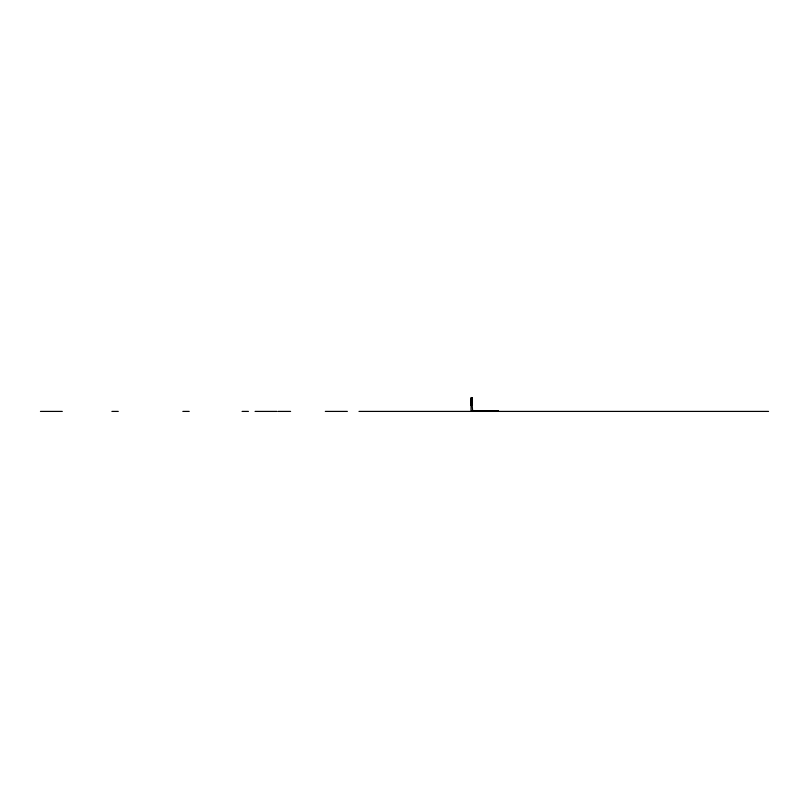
<?xml version="1.0" encoding="UTF-8"?>
<svg xmlns="http://www.w3.org/2000/svg" width="809" height="809" viewBox="0 0 809 809"><rect width="100%" height="100%" fill="white"/><g stroke="black" fill="none" stroke-linecap="round" stroke-linejoin="round"><path stroke-width="1.21" d="M471.596 410.648L498.486 410.648M40.45 411.407L62.283 411.407M111.895 411.407L118.266 411.407M182.834 411.407L189.205 411.407M242.063 411.407L248.424 411.407M255.068 411.407L276.9 411.407M277.983 411.407L290.603 411.407M325.329 411.407L347.374 411.407M358.984 411.407L768.55 411.407M472.668 411.407L472.193 405.339M472.011 399.262L472.011 405.339M471.212 398.877L471.243 405.339M471.06 405.339L471.06 411.407M472.304 397.593L470.969 397.593L470.969 398.877L472.304 398.877L472.304 397.593M472.395 399.262L470.858 399.262L470.858 405.339L472.395 405.339L472.395 399.262"/></g></svg>
